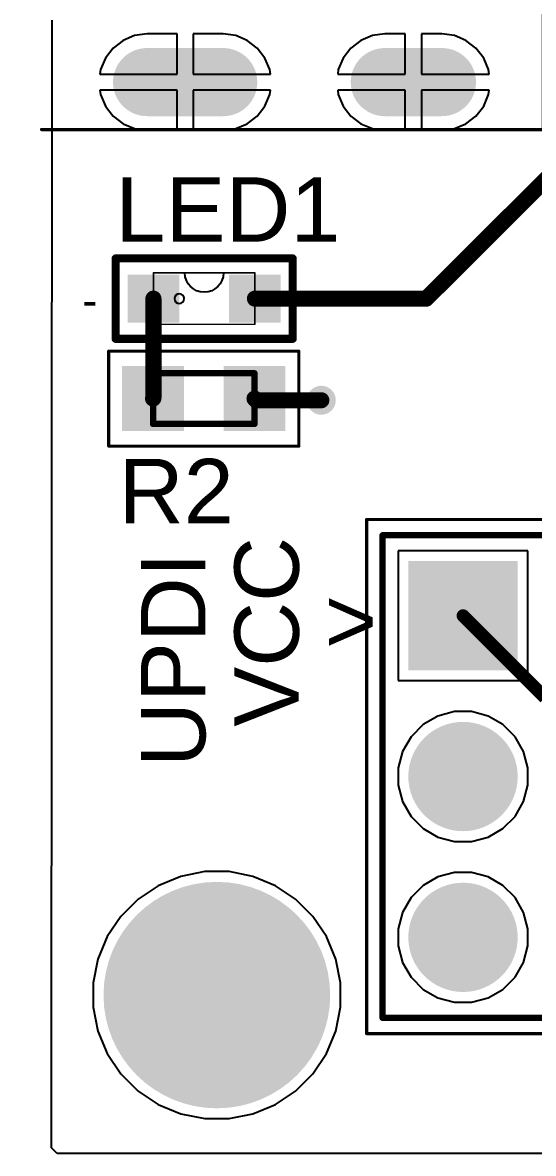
# Model space of a CAD drawing. Header units: inches. Extents: x -0.1 to 45, y 0.5 to 34.4.
# Drawn here: x -0.06 to 7.99, y 0.5 to 18.36 of the extents above; entities that cross this region are included whole.
import ezdxf

# ---------------------------------------------------------------- set-up
doc = ezdxf.new("R2010")
doc.units = ezdxf.units.IN
doc.styles.add('Arial', font='', dxfattribs={"height": 0.2})
doc.styles.get('Arial').set_extended_font_data('Arial')

# ---------------------------------------------------------------- blocks, each defined once
blk = doc.blocks.new('RESC1608X55N_56')
for color, points in [(216, [(-1.288, -0.513), (-1.288, 0.513), (-0.312, 0.513), (-0.312, -0.513)]), (8, [(-1.25, -0.475), (-1.25, 0.475), (-0.35, 0.475), (-0.35, -0.475)]), (1, [(-1.25, -0.475), (-1.25, 0.475), (-0.35, 0.475), (-0.35, -0.475)]), (216, [(0.312, -0.513), (0.312, 0.513), (1.288, 0.513), (1.288, -0.513)]), (8, [(0.35, -0.475), (0.35, 0.475), (1.25, 0.475), (1.25, -0.475)]), (1, [(0.35, -0.475), (0.35, 0.475), (1.25, 0.475), (1.25, -0.475)])]:
    blk.add_hatch(color=color).paths.add_polyline_path(points)
for points in [[(1.5, 0.75, 0.05, 0.05, 0), (-1.5, 0.75, 0.05, 0.05, 0)], [(-1.5, 0.75, 0.05, 0.05, 0), (-1.5, -0.75, 0.05, 0.05, 0)], [(1.5, 0.75, 0.05, 0.05, 0), (1.5, -0.75, 0.05, 0.05, 0)], [(-0.8, -0.4, 0.1, 0.1, 0), (-0.8, 0.4, 0.1, 0.1, 0)], [(0.8, 0.4, 0.1, 0.1, 0), (-0.8, 0.4, 0.1, 0.1, 0)], [(0.8, 0.4, 0.1, 0.1, 0), (0.8, -0.4, 0.1, 0.1, 0)], [(0.8, -0.4, 0.1, 0.1, 0), (-0.8, -0.4, 0.1, 0.1, 0)], [(1.5, -0.75, 0.05, 0.05, 0), (-1.5, -0.75, 0.05, 0.05, 0)]]:
    blk.add_lwpolyline(points, format="xyseb")
for points in [[(-1.513, 0.75, 0.025, 0.025, 1), (-1.488, 0.75, 0.025, 0.025, 1)], [(-1.513, 0.75, 0.025, 0.025, 1), (-1.488, 0.75, 0.025, 0.025, 1)], [(1.487, 0.75, 0.025, 0.025, 1), (1.512, 0.75, 0.025, 0.025, 1)], [(1.487, 0.75, 0.025, 0.025, 1), (1.512, 0.75, 0.025, 0.025, 1)], [(-0.825, 0.4, 0.05, 0.05, 1), (-0.775, 0.4, 0.05, 0.05, 1)], [(-0.825, 0.4, 0.05, 0.05, 1), (-0.775, 0.4, 0.05, 0.05, 1)], [(0.775, 0.4, 0.05, 0.05, 1), (0.825, 0.4, 0.05, 0.05, 1)], [(0.775, 0.4, 0.05, 0.05, 1), (0.825, 0.4, 0.05, 0.05, 1)], [(-0.825, -0.4, 0.05, 0.05, 1), (-0.775, -0.4, 0.05, 0.05, 1)], [(-0.825, -0.4, 0.05, 0.05, 1), (-0.775, -0.4, 0.05, 0.05, 1)], [(0.775, -0.4, 0.05, 0.05, 1), (0.825, -0.4, 0.05, 0.05, 1)], [(0.775, -0.4, 0.05, 0.05, 1), (0.825, -0.4, 0.05, 0.05, 1)], [(-1.513, -0.75, 0.025, 0.025, 1), (-1.488, -0.75, 0.025, 0.025, 1)], [(-1.513, -0.75, 0.025, 0.025, 1), (-1.488, -0.75, 0.025, 0.025, 1)], [(1.487, -0.75, 0.025, 0.025, 1), (1.512, -0.75, 0.025, 0.025, 1)], [(1.487, -0.75, 0.025, 0.025, 1), (1.512, -0.75, 0.025, 0.025, 1)]]:
    blk.add_lwpolyline(points, format="xyseb", close=True)
at = {"style": 'Arial'}
blk.add_text('R2', height=1.016, rotation=180, dxfattribs=at).set_placement((1.342, 1.968))
blk = doc.blocks.new('LED_B1931NG_HVK_60')
for color, points in [(8, [(-1.206, 0.381), (-0.394, 0.381), (-0.394, -0.381), (-1.206, -0.381)]), (216, [(-1.206, 0.381), (-0.394, 0.381), (-0.394, -0.381), (-1.206, -0.381)]), (1, [(-1.206, 0.381), (-0.394, 0.381), (-0.394, -0.381), (-1.206, -0.381)]), (8, [(1.206, -0.381), (0.394, -0.381), (0.394, 0.381), (1.206, 0.381)]), (216, [(1.206, -0.381), (0.394, -0.381), (0.394, 0.381), (1.206, 0.381)]), (1, [(1.206, -0.381), (0.394, -0.381), (0.394, 0.381), (1.206, 0.381)])]:
    blk.add_hatch(color=color).paths.add_polyline_path(points)
for points, format in [([(-1.397, 0.635, 0.127, 0.127, 0), (1.397, 0.635, 0.127, 0.127, 0)], "xyseb"), ([(-1.397, -0.635, 0.127, 0.127, 0), (-1.397, 0.635, 0.127, 0.127, 0)], "xyseb"), ([(1.397, -0.635, 0.127, 0.127, 0), (1.397, 0.635, 0.127, 0.127, 0)], "xyseb"), ([(-0.8, 0.406, 0.0254, 0.0254, 0), (0.8, 0.406, 0.0254, 0.0254, 0)], "xyseb"), ([(-0.8, -0.406, 0.0254, 0.0254, 0), (-0.8, 0.406, 0.0254, 0.0254, 0)], "xyseb"), ([(0.305, 0.406, -1), (-0.305, 0.406)], "xyb"), ([(0.8, -0.406, 0.0254, 0.0254, 0), (0.8, 0.406, 0.0254, 0.0254, 0)], "xyseb"), ([(-0.8, -0.406, 0.0254, 0.0254, 0), (0.8, -0.406, 0.0254, 0.0254, 0)], "xyseb"), ([(-1.397, -0.635, 0.127, 0.127, 0), (1.397, -0.635, 0.127, 0.127, 0)], "xyseb")]:
    blk.add_lwpolyline(points, format=format)
for points, format in [([(-1.429, 0.635, 0.0635, 0.0635, 1), (-1.365, 0.635, 0.0635, 0.0635, 1)], "xyseb"), ([(-1.429, 0.635, 0.0635, 0.0635, 1), (-1.365, 0.635, 0.0635, 0.0635, 1)], "xyseb"), ([(1.365, 0.635, 0.0635, 0.0635, 1), (1.429, 0.635, 0.0635, 0.0635, 1)], "xyseb"), ([(1.365, 0.635, 0.0635, 0.0635, 1), (1.429, 0.635, 0.0635, 0.0635, 1)], "xyseb"), ([(-0.806, 0.406, 0.0127, 0.0127, 1), (-0.794, 0.406, 0.0127, 0.0127, 1)], "xyseb"), ([(-0.806, 0.406, 0.0127, 0.0127, 1), (-0.794, 0.406, 0.0127, 0.0127, 1)], "xyseb"), ([(-0.305, 0.406, 1), (-0.305, 0.406, 1)], "xyb"), ([(0.305, 0.406, 1), (0.305, 0.406, 1)], "xyb"), ([(0.794, 0.406, 0.0127, 0.0127, 1), (0.806, 0.406, 0.0127, 0.0127, 1)], "xyseb"), ([(0.794, 0.406, 0.0127, 0.0127, 1), (0.806, 0.406, 0.0127, 0.0127, 1)], "xyseb"), ([(-0.317, 0, 1), (-0.47, 0, 1)], "xyb"), ([(-0.47, 0, 1), (-0.47, 0, 1)], "xyb"), ([(-0.317, 0, 1), (-0.317, 0, 1)], "xyb"), ([(-0.806, -0.406, 0.0127, 0.0127, 1), (-0.794, -0.406, 0.0127, 0.0127, 1)], "xyseb"), ([(-0.806, -0.406, 0.0127, 0.0127, 1), (-0.794, -0.406, 0.0127, 0.0127, 1)], "xyseb"), ([(0.794, -0.406, 0.0127, 0.0127, 1), (0.806, -0.406, 0.0127, 0.0127, 1)], "xyseb"), ([(0.794, -0.406, 0.0127, 0.0127, 1), (0.806, -0.406, 0.0127, 0.0127, 1)], "xyseb"), ([(-1.429, -0.635, 0.0635, 0.0635, 1), (-1.365, -0.635, 0.0635, 0.0635, 1)], "xyseb"), ([(-1.429, -0.635, 0.0635, 0.0635, 1), (-1.365, -0.635, 0.0635, 0.0635, 1)], "xyseb"), ([(1.365, -0.635, 0.0635, 0.0635, 1), (1.429, -0.635, 0.0635, 0.0635, 1)], "xyseb"), ([(1.365, -0.635, 0.0635, 0.0635, 1), (1.429, -0.635, 0.0635, 0.0635, 1)], "xyseb")]:
    blk.add_lwpolyline(points, format=format, close=True)
at = {"style": 'Arial'}
blk.add_text('LED1', height=1.016, rotation=360, dxfattribs=at).set_placement((-1.4, 0.9))
blk = doc.blocks.new('HDRV6W64P254_2X3_762X508X868P_62')
h = blk.add_hatch(color=216)
edge = h.paths.add_edge_path()
edge.add_arc((0, 2.54), 0.863, 0, 360)
h = blk.add_hatch(color=6)
edge = h.paths.add_edge_path()
edge.add_arc((0, 2.54), 0.863, 0, 360)
h = blk.add_hatch(color=216)
edge = h.paths.add_edge_path()
edge.add_arc((2.54, 2.54), 0.863, 0, 360)
h = blk.add_hatch(color=6)
edge = h.paths.add_edge_path()
edge.add_arc((2.54, 2.54), 0.863, 0, 360)
h = blk.add_hatch(color=216)
edge = h.paths.add_edge_path()
edge.add_arc((5.08, 2.54), 0.863, 0, 360)
h = blk.add_hatch(color=6)
edge = h.paths.add_edge_path()
edge.add_arc((5.08, 2.54), 0.863, 0, 360)
h = blk.add_hatch(color=9)
edge = h.paths.add_edge_path()
edge.add_arc((0, 2.54), 0.825, 0, 360)
h = blk.add_hatch(color=1)
edge = h.paths.add_edge_path()
edge.add_arc((0, 2.54), 0.825, 0, 360)
h = blk.add_hatch(color=5)
edge = h.paths.add_edge_path()
edge.add_arc((0, 2.54), 0.825, 0, 360)
h = blk.add_hatch(color=9)
edge = h.paths.add_edge_path()
edge.add_arc((2.54, 2.54), 0.825, 0, 360)
h = blk.add_hatch(color=1)
edge = h.paths.add_edge_path()
edge.add_arc((2.54, 2.54), 0.825, 0, 360)
h = blk.add_hatch(color=5)
edge = h.paths.add_edge_path()
edge.add_arc((2.54, 2.54), 0.825, 0, 360)
h = blk.add_hatch(color=9)
edge = h.paths.add_edge_path()
edge.add_arc((5.08, 2.54), 0.825, 0, 360)
h = blk.add_hatch(color=1)
edge = h.paths.add_edge_path()
edge.add_arc((5.08, 2.54), 0.825, 0, 360)
h = blk.add_hatch(color=5)
edge = h.paths.add_edge_path()
edge.add_arc((5.08, 2.54), 0.825, 0, 360)
h = blk.add_hatch(color=156)
edge = h.paths.add_edge_path()
edge.add_arc((0, 2.54), 0.55, 0, 360)
h = blk.add_hatch(color=156)
edge = h.paths.add_edge_path()
edge.add_arc((2.54, 2.54), 0.55, 0, 360)
h = blk.add_hatch(color=156)
edge = h.paths.add_edge_path()
edge.add_arc((5.08, 2.54), 0.55, 0, 360)
for color, points in [(216, [(-0.863, 0.863), (0.863, 0.863), (0.863, -0.863), (-0.863, -0.863)]), (6, [(-0.863, 0.863), (0.863, 0.863), (0.863, -0.863), (-0.863, -0.863)]), (9, [(-0.825, 0.825), (0.825, 0.825), (0.825, -0.825), (-0.825, -0.825)]), (1, [(-0.825, 0.825), (0.825, 0.825), (0.825, -0.825), (-0.825, -0.825)]), (5, [(-0.825, 0.825), (0.825, 0.825), (0.825, -0.825), (-0.825, -0.825)])]:
    blk.add_hatch(color=color).paths.add_polyline_path(points)
h = blk.add_hatch(color=216)
edge = h.paths.add_edge_path()
edge.add_arc((2.54, 0), 0.863, 0, 360)
h = blk.add_hatch(color=6)
edge = h.paths.add_edge_path()
edge.add_arc((2.54, 0), 0.863, 0, 360)
h = blk.add_hatch(color=9)
edge = h.paths.add_edge_path()
edge.add_arc((2.54, 0), 0.825, 0, 360)
h = blk.add_hatch(color=1)
edge = h.paths.add_edge_path()
edge.add_arc((2.54, 0), 0.825, 0, 360)
h = blk.add_hatch(color=5)
edge = h.paths.add_edge_path()
edge.add_arc((2.54, 0), 0.825, 0, 360)
h = blk.add_hatch(color=216)
edge = h.paths.add_edge_path()
edge.add_arc((5.08, 0), 0.863, 0, 360)
h = blk.add_hatch(color=6)
edge = h.paths.add_edge_path()
edge.add_arc((5.08, 0), 0.863, 0, 360)
h = blk.add_hatch(color=9)
edge = h.paths.add_edge_path()
edge.add_arc((5.08, 0), 0.825, 0, 360)
h = blk.add_hatch(color=1)
edge = h.paths.add_edge_path()
edge.add_arc((5.08, 0), 0.825, 0, 360)
h = blk.add_hatch(color=5)
edge = h.paths.add_edge_path()
edge.add_arc((5.08, 0), 0.825, 0, 360)
h = blk.add_hatch(color=156)
edge = h.paths.add_edge_path()
edge.add_arc((0, 0), 0.55, 0, 360)
h = blk.add_hatch(color=156)
edge = h.paths.add_edge_path()
edge.add_arc((2.54, 0), 0.55, 0, 360)
h = blk.add_hatch(color=156)
edge = h.paths.add_edge_path()
edge.add_arc((5.08, 0), 0.55, 0, 360)
for points in [[(6.6, 4.06, 0.05, 0.05, 0), (-1.52, 4.06, 0.05, 0.05, 0)], [(-1.52, -1.52, 0.05, 0.05, 0), (-1.52, 4.06, 0.05, 0.05, 0)], [(6.6, -1.52, 0.05, 0.05, 0), (6.6, 4.06, 0.05, 0.05, 0)], [(-1.27, -1.27, 0.1, 0.1, 0), (-1.27, 3.81, 0.1, 0.1, 0)], [(6.35, 3.81, 0.1, 0.1, 0), (-1.27, 3.81, 0.1, 0.1, 0)], [(6.35, -1.27, 0.1, 0.1, 0), (6.35, 3.81, 0.1, 0.1, 0)], [(6.35, -1.27, 0.1, 0.1, 0), (-1.27, -1.27, 0.1, 0.1, 0)], [(6.6, -1.52, 0.05, 0.05, 0), (-1.52, -1.52, 0.05, 0.05, 0)]]:
    blk.add_lwpolyline(points, format="xyseb")
for points in [[(-1.532, 4.06, 0.025, 0.025, 1), (-1.507, 4.06, 0.025, 0.025, 1)], [(-1.532, 4.06, 0.025, 0.025, 1), (-1.507, 4.06, 0.025, 0.025, 1)], [(6.588, 4.06, 0.025, 0.025, 1), (6.613, 4.06, 0.025, 0.025, 1)], [(6.588, 4.06, 0.025, 0.025, 1), (6.613, 4.06, 0.025, 0.025, 1)], [(-1.295, 3.81, 0.05, 0.05, 1), (-1.245, 3.81, 0.05, 0.05, 1)], [(-1.295, 3.81, 0.05, 0.05, 1), (-1.245, 3.81, 0.05, 0.05, 1)], [(6.325, 3.81, 0.05, 0.05, 1), (6.375, 3.81, 0.05, 0.05, 1)], [(6.325, 3.81, 0.05, 0.05, 1), (6.375, 3.81, 0.05, 0.05, 1)], [(-1.295, -1.27, 0.05, 0.05, 1), (-1.245, -1.27, 0.05, 0.05, 1)], [(-1.295, -1.27, 0.05, 0.05, 1), (-1.245, -1.27, 0.05, 0.05, 1)], [(6.325, -1.27, 0.05, 0.05, 1), (6.375, -1.27, 0.05, 0.05, 1)], [(6.325, -1.27, 0.05, 0.05, 1), (6.375, -1.27, 0.05, 0.05, 1)], [(-1.532, -1.52, 0.025, 0.025, 1), (-1.507, -1.52, 0.025, 0.025, 1)], [(-1.532, -1.52, 0.025, 0.025, 1), (-1.507, -1.52, 0.025, 0.025, 1)], [(6.588, -1.52, 0.025, 0.025, 1), (6.613, -1.52, 0.025, 0.025, 1)], [(6.588, -1.52, 0.025, 0.025, 1), (6.613, -1.52, 0.025, 0.025, 1)]]:
    blk.add_lwpolyline(points, format="xyseb", close=True)
blk = doc.blocks.new('AMPHENOL_10174819_00011LF_65')
for color, points in [(216, [(-3.238, 5.438), (-2.262, 5.438), (-2.262, 4.162), (-3.238, 4.162)]), (8, [(-3.2, 5.4), (-2.3, 5.4), (-2.3, 4.2), (-3.2, 4.2)]), (1, [(-3.2, 5.4), (-2.3, 5.4), (-2.3, 4.2), (-3.2, 4.2)]), (216, [(-1.958, 5.438), (-1.082, 5.438), (-1.082, 4.162), (-1.958, 4.162)]), (8, [(-1.92, 5.4), (-1.12, 5.4), (-1.12, 4.2), (-1.92, 4.2)]), (1, [(-1.92, 5.4), (-1.12, 5.4), (-1.12, 4.2), (-1.92, 4.2)]), (216, [(-0.888, 5.438), (-0.112, 5.438), (-0.112, 4.162), (-0.888, 4.162)]), (8, [(-0.85, 5.4), (-0.15, 5.4), (-0.15, 4.2), (-0.85, 4.2)]), (1, [(-0.85, 5.4), (-0.15, 5.4), (-0.15, 4.2), (-0.85, 4.2)]), (216, [(0.112, 5.438), (0.888, 5.438), (0.888, 4.162), (0.112, 4.162)]), (8, [(0.15, 5.4), (0.85, 5.4), (0.85, 4.2), (0.15, 4.2)]), (1, [(0.15, 5.4), (0.85, 5.4), (0.85, 4.2), (0.15, 4.2)]), (216, [(1.082, 5.438), (1.958, 5.438), (1.958, 4.162), (1.082, 4.162)]), (8, [(1.12, 5.4), (1.92, 5.4), (1.92, 4.2), (1.12, 4.2)]), (1, [(1.12, 5.4), (1.92, 5.4), (1.92, 4.2), (1.12, 4.2)]), (216, [(2.262, 5.438), (3.238, 5.438), (3.238, 4.162), (2.262, 4.162)]), (8, [(2.3, 5.4), (3.2, 5.4), (3.2, 4.2), (2.3, 4.2)]), (1, [(2.3, 5.4), (3.2, 5.4), (3.2, 4.2), (2.3, 4.2)])]:
    blk.add_hatch(color=color).paths.add_polyline_path(points)
h = blk.add_hatch(color=216)
edge = h.paths.add_edge_path()
edge.add_arc((-5.58, 3.15), 0.538, 180, 360)
edge.add_line((-5.042, 3.15), (-5.042, 4.05))
edge.add_arc((-5.58, 4.05), 0.538, 0, 180)
edge.add_line((-6.118, 4.05), (-6.118, 3.15))
h = blk.add_hatch(color=6)
edge = h.paths.add_edge_path()
edge.add_arc((-5.58, 3.15), 0.538, 180, 360)
edge.add_line((-5.042, 3.15), (-5.042, 4.05))
edge.add_arc((-5.58, 4.05), 0.538, 0, 180)
edge.add_line((-6.118, 4.05), (-6.118, 3.15))
h = blk.add_hatch(color=9)
edge = h.paths.add_edge_path()
edge.add_arc((-5.58, 3.15), 0.5, 180, 360)
edge.add_line((-5.08, 3.15), (-5.08, 4.05))
edge.add_arc((-5.58, 4.05), 0.5, 0, 180)
edge.add_line((-6.08, 4.05), (-6.08, 3.15))
h = blk.add_hatch(color=1)
edge = h.paths.add_edge_path()
edge.add_arc((-5.58, 3.15), 0.5, 180, 360)
edge.add_line((-5.08, 3.15), (-5.08, 4.05))
edge.add_arc((-5.58, 4.05), 0.5, 0, 180)
edge.add_line((-6.08, 4.05), (-6.08, 3.15))
h = blk.add_hatch(color=5)
edge = h.paths.add_edge_path()
edge.add_arc((-5.58, 3.15), 0.5, 180, 360)
edge.add_line((-5.08, 3.15), (-5.08, 4.05))
edge.add_arc((-5.58, 4.05), 0.5, 0, 180)
edge.add_line((-6.08, 4.05), (-6.08, 3.15))
h = blk.add_hatch(color=216)
edge = h.paths.add_edge_path()
edge.add_arc((5.58, 3.15), 0.538, 180, 360)
edge.add_line((6.118, 3.15), (6.118, 4.05))
edge.add_arc((5.58, 4.05), 0.538, 0, 180)
edge.add_line((5.042, 4.05), (5.042, 3.15))
h = blk.add_hatch(color=6)
edge = h.paths.add_edge_path()
edge.add_arc((5.58, 3.15), 0.538, 180, 360)
edge.add_line((6.118, 3.15), (6.118, 4.05))
edge.add_arc((5.58, 4.05), 0.538, 0, 180)
edge.add_line((5.042, 4.05), (5.042, 3.15))
h = blk.add_hatch(color=9)
edge = h.paths.add_edge_path()
edge.add_arc((5.58, 3.15), 0.5, 180, 360)
edge.add_line((6.08, 3.15), (6.08, 4.05))
edge.add_arc((5.58, 4.05), 0.5, 0, 180)
edge.add_line((5.08, 4.05), (5.08, 3.15))
h = blk.add_hatch(color=1)
edge = h.paths.add_edge_path()
edge.add_arc((5.58, 3.15), 0.5, 180, 360)
edge.add_line((6.08, 3.15), (6.08, 4.05))
edge.add_arc((5.58, 4.05), 0.5, 0, 180)
edge.add_line((5.08, 4.05), (5.08, 3.15))
h = blk.add_hatch(color=5)
edge = h.paths.add_edge_path()
edge.add_arc((5.58, 3.15), 0.5, 180, 360)
edge.add_line((6.08, 3.15), (6.08, 4.05))
edge.add_arc((5.58, 4.05), 0.5, 0, 180)
edge.add_line((5.08, 4.05), (5.08, 3.15))
h = blk.add_hatch(color=156)
edge = h.paths.add_edge_path()
edge.add_arc((-5.58, 3.15), 0.25, 180, 360)
edge.add_line((-5.33, 3.15), (-5.33, 4.05))
edge.add_arc((-5.58, 4.05), 0.25, 0, 180)
edge.add_line((-5.83, 4.05), (-5.83, 3.15))
h = blk.add_hatch(color=156)
edge = h.paths.add_edge_path()
edge.add_arc((5.58, 3.15), 0.25, 180, 360)
edge.add_line((5.83, 3.15), (5.83, 4.05))
edge.add_arc((5.58, 4.05), 0.25, 0, 180)
edge.add_line((5.33, 4.05), (5.33, 3.15))
h = blk.add_hatch(color=216)
edge = h.paths.add_edge_path()
edge.add_arc((-5.58, -0.6), 0.538, 180, 360)
edge.add_line((-5.042, -0.6), (-5.042, 0.6))
edge.add_arc((-5.58, 0.6), 0.538, 0, 180)
edge.add_line((-6.118, 0.6), (-6.118, -0.6))
h = blk.add_hatch(color=6)
edge = h.paths.add_edge_path()
edge.add_arc((-5.58, -0.6), 0.538, 180, 360)
edge.add_line((-5.042, -0.6), (-5.042, 0.6))
edge.add_arc((-5.58, 0.6), 0.538, 0, 180)
edge.add_line((-6.118, 0.6), (-6.118, -0.6))
h = blk.add_hatch(color=9)
edge = h.paths.add_edge_path()
edge.add_arc((-5.58, -0.6), 0.5, 180, 360)
edge.add_line((-5.08, -0.6), (-5.08, 0.6))
edge.add_arc((-5.58, 0.6), 0.5, 0, 180)
edge.add_line((-6.08, 0.6), (-6.08, -0.6))
h = blk.add_hatch(color=1)
edge = h.paths.add_edge_path()
edge.add_arc((-5.58, -0.6), 0.5, 180, 360)
edge.add_line((-5.08, -0.6), (-5.08, 0.6))
edge.add_arc((-5.58, 0.6), 0.5, 0, 180)
edge.add_line((-6.08, 0.6), (-6.08, -0.6))
h = blk.add_hatch(color=5)
edge = h.paths.add_edge_path()
edge.add_arc((-5.58, -0.6), 0.5, 180, 360)
edge.add_line((-5.08, -0.6), (-5.08, 0.6))
edge.add_arc((-5.58, 0.6), 0.5, 0, 180)
edge.add_line((-6.08, 0.6), (-6.08, -0.6))
h = blk.add_hatch(color=216)
edge = h.paths.add_edge_path()
edge.add_arc((5.58, -0.6), 0.538, 180, 360)
edge.add_line((6.118, -0.6), (6.118, 0.6))
edge.add_arc((5.58, 0.6), 0.538, 0, 180)
edge.add_line((5.042, 0.6), (5.042, -0.6))
h = blk.add_hatch(color=6)
edge = h.paths.add_edge_path()
edge.add_arc((5.58, -0.6), 0.538, 180, 360)
edge.add_line((6.118, -0.6), (6.118, 0.6))
edge.add_arc((5.58, 0.6), 0.538, 0, 180)
edge.add_line((5.042, 0.6), (5.042, -0.6))
h = blk.add_hatch(color=9)
edge = h.paths.add_edge_path()
edge.add_arc((5.58, -0.6), 0.5, 180, 360)
edge.add_line((6.08, -0.6), (6.08, 0.6))
edge.add_arc((5.58, 0.6), 0.5, 0, 180)
edge.add_line((5.08, 0.6), (5.08, -0.6))
h = blk.add_hatch(color=1)
edge = h.paths.add_edge_path()
edge.add_arc((5.58, -0.6), 0.5, 180, 360)
edge.add_line((6.08, -0.6), (6.08, 0.6))
edge.add_arc((5.58, 0.6), 0.5, 0, 180)
edge.add_line((5.08, 0.6), (5.08, -0.6))
h = blk.add_hatch(color=5)
edge = h.paths.add_edge_path()
edge.add_arc((5.58, -0.6), 0.5, 180, 360)
edge.add_line((6.08, -0.6), (6.08, 0.6))
edge.add_arc((5.58, 0.6), 0.5, 0, 180)
edge.add_line((5.08, 0.6), (5.08, -0.6))
h = blk.add_hatch(color=156)
edge = h.paths.add_edge_path()
edge.add_arc((-5.58, -0.6), 0.25, 180, 360)
edge.add_line((-5.33, -0.6), (-5.33, 0.6))
edge.add_arc((-5.58, 0.6), 0.25, 0, 180)
edge.add_line((-5.83, 0.6), (-5.83, -0.6))
h = blk.add_hatch(color=156)
edge = h.paths.add_edge_path()
edge.add_arc((5.58, -0.6), 0.25, 180, 360)
edge.add_line((5.83, -0.6), (5.83, 0.6))
edge.add_arc((5.58, 0.6), 0.25, 0, 180)
edge.add_line((5.33, 0.6), (5.33, -0.6))
for p, q in [((4.3, 3.977), (-4.3, 3.977)), ((-4.3, 3.977), (-4.3, -2.521)), ((4.3, -2.521), (4.3, 3.977)), ((-4.3, -2.521), (4.3, -2.521))]:
    blk.add_line(p, q)
for points in [[(-2.552, 6.161, 0.203, 0.203, 1), (-2.959, 6.161, 0.203, 0.203, 1)], [(-3.01, 6.161, 0.102, 0.102, 1), (-2.908, 6.161, 0.102, 0.102, 1)], [(-2.65, 6.21, 0.2, 0.2, 1), (-2.85, 6.21, 0.2, 0.2, 1)], [(-2.9, 6.21, 0.1, 0.1, 1), (-2.8, 6.21, 0.1, 0.1, 1)], [(-2.7, 6.21, 0.1, 0.1, 1), (-2.6, 6.21, 0.1, 0.1, 1)], [(-2.603, 6.161, 0.102, 0.102, 1), (-2.502, 6.161, 0.102, 0.102, 1)], [(-6.342, 5.65, 0.025, 0.025, 1), (-6.318, 5.65, 0.025, 0.025, 1)], [(-6.342, 5.65, 0.025, 0.025, 1), (-6.318, 5.65, 0.025, 0.025, 1)], [(6.318, 5.65, 0.025, 0.025, 1), (6.342, 5.65, 0.025, 0.025, 1)], [(6.318, 5.65, 0.025, 0.025, 1), (6.342, 5.65, 0.025, 0.025, 1)], [(-6.342, -2.267, 0.025, 0.025, 1), (-6.318, -2.267, 0.025, 0.025, 1)], [(6.318, -2.267, 0.025, 0.025, 1), (6.342, -2.267, 0.025, 0.025, 1)], [(-4.502, -2.5, 0.0635, 0.0635, 1), (-4.438, -2.5, 0.0635, 0.0635, 1)], [(-4.502, -2.4, 0.0635, 0.0635, 1), (-4.438, -2.4, 0.0635, 0.0635, 1)]]:
    blk.add_lwpolyline(points, format="xyseb", close=True)
for points in [[(6.33, 5.65, 0.05, 0.05, 0), (-6.33, 5.65, 0.05, 0.05, 0)], [(-6.33, -2.267, 0.05, 0.05, 0), (-6.33, 5.65, 0.05, 0.05, 0)], [(6.33, -2.267, 0.05, 0.05, 0), (6.33, 5.65, 0.05, 0.05, 0)], [(-4.47, -2.5, 0.127, 0.127, 0), (-4.47, -2.4, 0.127, 0.127, 0)]]:
    blk.add_lwpolyline(points, format="xyseb")

msp = doc.modelspace()

# ---------------------------------------------------------------- hatches: boundary and pattern name
h = msp.add_hatch(color=216)
edge = h.paths.add_edge_path()
edge.add_arc((4.648, 12.395), 0.229, 0, 360)
h = msp.add_hatch(color=6)
edge = h.paths.add_edge_path()
edge.add_arc((4.648, 12.395), 0.229, 0, 360)
h = msp.add_hatch(color=1)
edge = h.paths.add_edge_path()
edge.add_arc((4.648, 12.395), 0.191, 0, 360)
h = msp.add_hatch(color=5)
edge = h.paths.add_edge_path()
edge.add_arc((4.648, 12.395), 0.191, 0, 360)
h = msp.add_hatch(color=16)
edge = h.paths.add_edge_path()
edge.add_arc((4.648, 12.395), 0.127, 0, 360)
h = msp.add_hatch(color=216)
edge = h.paths.add_edge_path()
edge.add_arc((3, 3), 1.788, 0, 360)
h = msp.add_hatch(color=6)
edge = h.paths.add_edge_path()
edge.add_arc((3, 3), 1.788, 0, 360)
h = msp.add_hatch(color=9)
edge = h.paths.add_edge_path()
edge.add_arc((3, 3), 1.75, 0, 360)
h = msp.add_hatch(color=1)
edge = h.paths.add_edge_path()
edge.add_arc((3, 3), 1.75, 0, 360)
h = msp.add_hatch(color=5)
edge = h.paths.add_edge_path()
edge.add_arc((3, 3), 1.75, 0, 360)
h = msp.add_hatch(color=156)
edge = h.paths.add_edge_path()
edge.add_arc((3, 3), 1.7, 0, 360)

# ---------------------------------------------------------------- linework, layer by layer
for p, q in [((0.39, 0.59), (0.403, 18.4)), ((1.52, 18.079), (1.362, 17.958)), ((1.703, 18.155), (1.52, 18.079)), ((1.9, 18.181), (1.703, 18.155)), ((2.373, 18.181), (1.9, 18.181)), ((2.373, 17.547), (2.373, 18.181)), ((3.1, 18.181), (2.627, 18.181)), ((2.627, 18.181), (2.627, 17.547)), ((3.297, 18.155), (3.1, 18.181)), ((3.48, 18.079), (3.297, 18.155)), ((3.638, 17.958), (3.48, 18.079)), ((5.27, 18.079), (5.112, 17.958)), ((5.453, 18.155), (5.27, 18.079)), ((5.65, 18.181), (5.453, 18.155)), ((5.973, 18.181), (5.65, 18.181)), ((5.973, 17.547), (5.973, 18.181)), ((6.55, 18.181), (6.227, 18.181)), ((6.227, 18.181), (6.227, 17.547)), ((6.747, 18.155), (6.55, 18.181)), ((6.93, 18.079), (6.747, 18.155)), ((7.088, 17.958), (6.93, 18.079)), ((1.362, 17.958), (1.241, 17.8)), ((3.759, 17.8), (3.638, 17.958)), ((5.112, 17.958), (4.991, 17.8)), ((7.209, 17.8), (7.088, 17.958)), ((1.241, 17.8), (1.165, 17.617)), ((3.835, 17.617), (3.759, 17.8)), ((4.991, 17.8), (4.915, 17.617)), ((7.285, 17.617), (7.209, 17.8)), ((1.165, 17.617), (1.156, 17.547)), ((1.156, 17.547), (2.373, 17.547)), ((2.627, 17.547), (3.844, 17.547)), ((3.844, 17.547), (3.835, 17.617)), ((4.915, 17.617), (4.906, 17.547)), ((4.906, 17.547), (5.973, 17.547)), ((6.227, 17.547), (7.294, 17.547)), ((7.294, 17.547), (7.285, 17.617)), ((2.373, 17.293), (1.156, 17.293)), ((1.156, 17.293), (1.165, 17.223)), ((1.165, 17.223), (1.241, 17.04)), ((2.373, 16.659), (2.373, 17.293)), ((3.844, 17.293), (2.627, 17.293)), ((2.627, 17.293), (2.627, 16.659)), ((3.759, 17.04), (3.835, 17.223)), ((3.835, 17.223), (3.844, 17.293)), ((5.973, 17.293), (4.906, 17.293)), ((4.906, 17.293), (4.915, 17.223)), ((4.915, 17.223), (4.991, 17.04)), ((5.973, 16.659), (5.973, 17.293)), ((7.294, 17.293), (6.227, 17.293)), ((6.227, 17.293), (6.227, 16.659)), ((7.209, 17.04), (7.285, 17.223)), ((7.285, 17.223), (7.294, 17.293)), ((1.241, 17.04), (1.362, 16.882)), ((3.638, 16.882), (3.759, 17.04)), ((4.991, 17.04), (5.112, 16.882)), ((7.088, 16.882), (7.209, 17.04)), ((1.362, 16.882), (1.52, 16.761)), ((3.48, 16.761), (3.638, 16.882)), ((5.112, 16.882), (5.27, 16.761)), ((6.93, 16.761), (7.088, 16.882)), ((1.52, 16.761), (1.703, 16.685)), ((1.703, 16.685), (1.9, 16.659)), ((1.9, 16.659), (2.373, 16.659)), ((2.627, 16.659), (3.1, 16.659)), ((3.1, 16.659), (3.297, 16.685)), ((3.297, 16.685), (3.48, 16.761)), ((5.27, 16.761), (5.453, 16.685)), ((5.453, 16.685), (5.65, 16.659)), ((5.65, 16.659), (5.973, 16.659)), ((6.227, 16.659), (6.55, 16.659)), ((6.55, 16.659), (6.747, 16.685)), ((6.747, 16.685), (6.93, 16.761)), ((7.908, 10.017), (5.858, 10.017)), ((5.858, 10.017), (5.858, 7.967)), ((7.908, 7.967), (7.908, 10.017)), ((5.858, 7.967), (7.908, 7.967)), ((6.488, 7.407), (6.254, 7.272)), ((6.748, 7.477), (6.488, 7.407)), ((7.018, 7.477), (6.748, 7.477)), ((7.279, 7.407), (7.018, 7.477)), ((7.513, 7.272), (7.279, 7.407)), ((6.254, 7.272), (6.063, 7.081)), ((7.704, 7.081), (7.513, 7.272)), ((6.063, 7.081), (5.928, 6.847)), ((7.839, 6.847), (7.704, 7.081)), ((5.928, 6.847), (5.858, 6.587)), ((7.908, 6.587), (7.839, 6.847)), ((5.858, 6.587), (5.858, 6.317)), ((7.908, 6.317), (7.908, 6.587)), ((5.858, 6.317), (5.928, 6.056)), ((7.839, 6.056), (7.908, 6.317)), ((5.928, 6.056), (6.063, 5.822)), ((7.704, 5.822), (7.839, 6.056)), ((6.063, 5.822), (6.254, 5.631)), ((7.513, 5.631), (7.704, 5.822)), ((6.254, 5.631), (6.488, 5.496)), ((7.279, 5.496), (7.513, 5.631)), ((6.488, 5.496), (6.748, 5.427)), ((6.748, 5.427), (7.018, 5.427)), ((7.018, 5.427), (7.279, 5.496)), ((2.431, 4.875), (2.076, 4.728)), ((2.808, 4.95), (2.431, 4.875)), ((3.192, 4.95), (2.808, 4.95)), ((3.569, 4.875), (3.192, 4.95)), ((3.924, 4.728), (3.569, 4.875)), ((6.488, 4.867), (6.254, 4.732)), ((6.748, 4.937), (6.488, 4.867)), ((7.018, 4.937), (6.748, 4.937)), ((7.279, 4.867), (7.018, 4.937)), ((7.513, 4.732), (7.279, 4.867)), ((2.076, 4.728), (1.757, 4.515)), ((4.243, 4.515), (3.924, 4.728)), ((6.254, 4.732), (6.063, 4.541)), ((7.704, 4.541), (7.513, 4.732)), ((1.757, 4.515), (1.485, 4.243)), ((4.515, 4.243), (4.243, 4.515)), ((6.063, 4.541), (5.928, 4.307)), ((7.839, 4.307), (7.704, 4.541)), ((5.928, 4.307), (5.858, 4.047)), ((7.908, 4.047), (7.839, 4.307)), ((1.485, 4.243), (1.272, 3.924)), ((4.728, 3.924), (4.515, 4.243)), ((5.858, 4.047), (5.858, 3.777)), ((7.908, 3.777), (7.908, 4.047)), ((1.272, 3.924), (1.125, 3.569)), ((4.875, 3.569), (4.728, 3.924)), ((5.858, 3.777), (5.928, 3.516)), ((7.839, 3.516), (7.908, 3.777)), ((1.125, 3.569), (1.05, 3.192)), ((4.95, 3.192), (4.875, 3.569)), ((5.928, 3.516), (6.063, 3.282)), ((7.704, 3.282), (7.839, 3.516)), ((6.063, 3.282), (6.254, 3.091)), ((7.513, 3.091), (7.704, 3.282)), ((1.05, 3.192), (1.05, 2.808)), ((4.95, 2.808), (4.95, 3.192)), ((6.254, 3.091), (6.488, 2.956)), ((7.279, 2.956), (7.513, 3.091)), ((6.488, 2.956), (6.748, 2.887)), ((6.748, 2.887), (7.018, 2.887)), ((7.018, 2.887), (7.279, 2.956)), ((1.05, 2.808), (1.125, 2.431)), ((4.875, 2.431), (4.95, 2.808)), ((1.125, 2.431), (1.272, 2.076)), ((4.728, 2.076), (4.875, 2.431)), ((1.272, 2.076), (1.485, 1.757)), ((4.515, 1.757), (4.728, 2.076)), ((1.485, 1.757), (1.757, 1.485)), ((4.243, 1.485), (4.515, 1.757)), ((1.757, 1.485), (2.076, 1.272)), ((3.924, 1.272), (4.243, 1.485)), ((2.076, 1.272), (2.431, 1.125)), ((3.569, 1.125), (3.924, 1.272)), ((2.431, 1.125), (2.808, 1.05)), ((3.192, 1.05), (3.569, 1.125)), ((2.808, 1.05), (3.192, 1.05)), ((0.48, 0.5), (0.39, 0.59)), ((44.5, 0.5), (0.48, 0.5))]:
    msp.add_line(p, q)
for points in [[(6.304, 14, 0.254, 0.254, 0), (8.941, 16.637, 0.254, 0.254, 0)], [(2, 12.427, 0.254, 0.254, 0), (2, 14, 0.254, 0.254, 0)], [(3.6, 14, 0.254, 0.254, 0), (6.304, 14, 0.254, 0.254, 0)], [(1.994, 12.421, 0.254, 0.254, 0), (2, 12.427, 0.254, 0.254, 0)], [(3.594, 12.421, 0.254, 0.254, 0), (3.619, 12.395, 0.254, 0.254, 0)], [(3.619, 12.395, 0.254, 0.254, 0), (4.648, 12.395, 0.254, 0.254, 0)], [(6.883, 8.992, 0.203, 0.203, 0), (8.179, 7.696, 0.203, 0.203, 0)]]:
    msp.add_lwpolyline(points, format="xyseb")
for points in [[(1.936, 14, 0.127, 0.127, 1), (2.063, 14, 0.127, 0.127, 1)], [(3.537, 14, 0.127, 0.127, 1), (3.664, 14, 0.127, 0.127, 1)], [(6.24, 14, 0.127, 0.127, 1), (6.367, 14, 0.127, 0.127, 1)], [(6.24, 14, 0.127, 0.127, 1), (6.367, 14, 0.127, 0.127, 1)], [(1.93, 12.421, 0.127, 0.127, 1), (2.057, 12.421, 0.127, 0.127, 1)], [(1.936, 12.427, 0.127, 0.127, 1), (2.063, 12.427, 0.127, 0.127, 1)], [(1.936, 12.427, 0.127, 0.127, 1), (2.063, 12.427, 0.127, 0.127, 1)], [(3.531, 12.421, 0.127, 0.127, 1), (3.658, 12.421, 0.127, 0.127, 1)], [(3.556, 12.395, 0.127, 0.127, 1), (3.683, 12.395, 0.127, 0.127, 1)], [(3.556, 12.395, 0.127, 0.127, 1), (3.683, 12.395, 0.127, 0.127, 1)], [(4.585, 12.395, 0.127, 0.127, 1), (4.712, 12.395, 0.127, 0.127, 1)], [(6.833, 8.992, 0.102, 0.102, 1), (6.934, 8.992, 0.102, 0.102, 1)]]:
    msp.add_lwpolyline(points, format="xyseb", close=True)

# ---------------------------------------------------------------- block references
for name, p, rotation in [('AMPHENOL_10174819_00011LF_65', (2.5, 23), 270), ('RESC1608X55N_56', (2.794, 12.421), 180), ('HDRV6W64P254_2X3_762X508X868P_62', (6.883, 8.992), 270)]:
    msp.add_blockref(name, p, dxfattribs=dict(rotation=rotation))
msp.add_blockref('LED_B1931NG_HVK_60', (2.8, 14))

# ---------------------------------------------------------------- texts
at = {"style": 'Arial'}
for s, height, p in [('-', 0.508, (0.876, 13.722)), ('>', 1.016, (4.699, 8.407))]:
    msp.add_text(s, height=height, dxfattribs=at).set_placement(p)
for s, p in [('VCC', (4.293, 7.239)), ('UPDI', (2.819, 6.604))]:
    msp.add_text(s, height=1.016, rotation=90, dxfattribs=at).set_placement(p)

doc.saveas('drawing.dxf')
